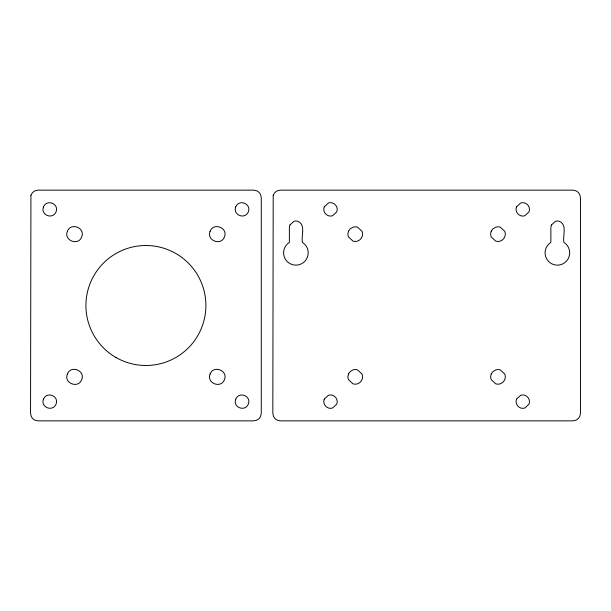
<?xml version="1.0" encoding="UTF-8"?>
<svg xmlns="http://www.w3.org/2000/svg" width="611" height="611" viewBox="0 0 611 611"><rect width="100%" height="100%" fill="white"/><g stroke="black" fill="none" stroke-linecap="round" stroke-linejoin="round"><path stroke-width="0.92" d="M30.924 195.451L30.55 413.166L31.138 416.114A7.691 7.691 0 0 0 35.301 420.276L38.241 420.857L253.58 420.857L256.521 420.276A7.691 7.691 0 0 0 260.683 416.114L261.271 413.166L261.271 197.834L260.683 194.886A7.691 7.691 0 0 0 256.521 190.724L253.58 190.143L38.241 190.143L35.301 190.724A7.691 7.691 0 0 0 31.138 194.886L30.924 195.451M273.201 195.451L272.827 413.166L273.407 416.114A7.691 7.691 0 0 0 277.57 420.276L280.51 420.857L572.759 420.857L575.699 420.276A7.691 7.691 0 0 0 579.862 416.114L580.45 413.166L580.45 197.834L579.862 194.886A7.691 7.691 0 0 0 575.699 190.724L572.759 190.143L280.51 190.143L277.57 190.724A7.691 7.691 0 0 0 273.407 194.886L273.201 195.451M43.45 206.946C40.341 214.988 52.729 220.044 56.097 211.788C59.214 203.746 46.826 198.69 43.45 206.946M67.378 231.363C63.475 240.451 78.391 246.264 81.714 236.908C85.609 227.811 70.7 221.999 67.378 231.363M43.45 399.212C40.341 407.254 52.729 412.31 56.097 404.054C59.214 396.012 46.826 390.956 43.45 399.212M67.378 374.092C63.475 383.189 78.391 389.001 81.714 379.637C85.609 370.549 70.7 364.736 67.378 374.092M210.108 231.363C206.213 240.451 221.121 246.264 224.443 236.908C228.346 227.811 213.43 221.999 210.108 231.363M235.716 206.946C232.608 214.988 244.996 220.044 248.371 211.788C251.48 203.746 239.092 198.69 235.716 206.946M210.108 374.092C206.213 383.189 221.121 389.001 224.443 379.637C228.346 370.549 213.43 364.736 210.108 374.092M235.716 399.212C232.608 407.254 244.996 412.31 248.371 404.054C251.48 396.012 239.092 390.956 235.716 399.212M289.927 225.001L289.377 227.422L289.377 242.399A12.304 12.304 0 0 0 286.559 260.859A12.304 12.304 0 0 0 305.233 260.859A12.304 12.304 0 0 0 302.414 242.399C301.017 236.006 306.05 224.749 297.939 221.35A6.53 6.53 0 0 0 293.853 221.35L289.927 225.001M324.273 206.846C322.745 210.314 324.831 214.53 328.374 215.706A6.82 6.82 0 0 0 332.636 215.706L336.73 211.887C338.257 208.42 336.172 204.196 332.636 203.028A6.82 6.82 0 0 0 328.374 203.028L324.273 206.846M348.499 231.202L347.827 234.135L348.461 236.892L352.944 241.062A7.454 7.454 0 0 0 357.603 241.062C361.468 239.779 363.751 235.174 362.079 231.378L357.603 227.208A7.454 7.454 0 0 0 352.944 227.208L350.202 228.858L348.499 231.202M324.273 399.113C322.745 402.58 324.831 406.804 328.374 407.972A6.82 6.82 0 0 0 332.636 407.972L336.73 404.154C338.257 400.686 336.172 396.47 332.636 395.294A6.82 6.82 0 0 0 328.374 395.294L324.273 399.113M348.499 373.932L347.827 376.865L348.461 379.622L352.944 383.792A7.454 7.454 0 0 0 357.603 383.792C361.468 382.517 363.751 377.904 362.079 374.108L357.603 369.938A7.454 7.454 0 0 0 352.944 369.938L350.202 371.587L348.499 373.932M491.229 231.202L490.564 234.135L491.191 236.892L495.674 241.062A7.454 7.454 0 0 0 500.333 241.062C504.205 239.779 506.481 235.174 504.816 231.378L500.333 227.208A7.454 7.454 0 0 0 495.674 227.208L492.932 228.858L491.229 231.202M516.539 206.846C515.012 210.314 517.097 214.53 520.641 215.706A6.82 6.82 0 0 0 524.902 215.706L529.004 211.887C530.524 208.42 528.439 204.196 524.902 203.028A6.82 6.82 0 0 0 520.641 203.028L516.539 206.846M491.229 373.932L490.564 376.865L491.191 379.622L495.674 383.792A7.454 7.454 0 0 0 500.333 383.792C504.205 382.517 506.481 377.904 504.816 374.108L500.333 369.938A7.454 7.454 0 0 0 495.674 369.938L492.932 371.587L491.229 373.932M551.412 225.001L550.862 227.422L550.862 242.399A12.304 12.304 0 0 0 548.044 260.859A12.304 12.304 0 0 0 566.71 260.859A12.304 12.304 0 0 0 563.9 242.399C562.502 236.006 567.535 224.749 559.416 221.35A6.53 6.53 0 0 0 555.338 221.35L551.412 225.001M516.539 399.113C515.012 402.58 517.097 406.804 520.641 407.972A6.82 6.82 0 0 0 524.902 407.972L529.004 404.154C530.524 400.686 528.439 396.47 524.902 395.294A6.82 6.82 0 0 0 520.641 395.294L516.539 399.113M115.914 357.45A59.985 59.985 0 0 0 205.899 305.5A59.985 59.985 0 0 0 115.914 253.55A59.985 59.985 0 0 0 115.914 357.45"/></g></svg>
